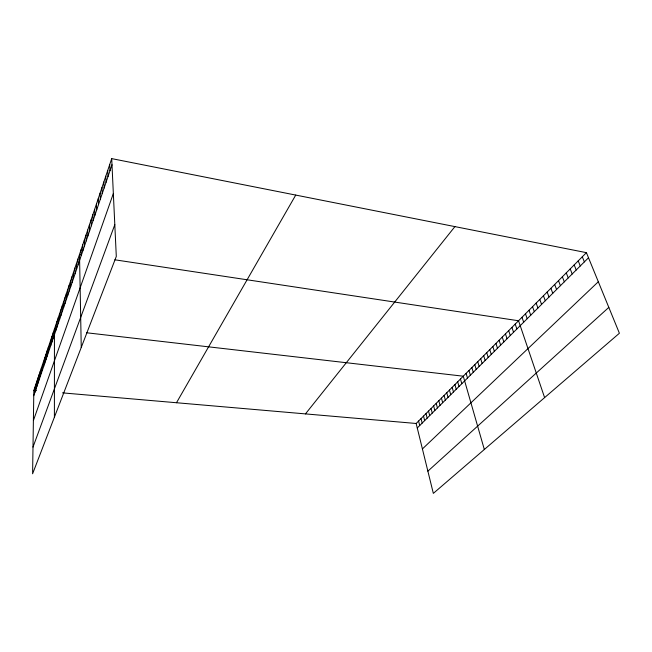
<?xml version="1.0" encoding="UTF-8"?>
<svg xmlns="http://www.w3.org/2000/svg" width="652" height="652" viewBox="0 0 652 652"><rect width="100%" height="100%" fill="white"/><g stroke="black" fill="none" stroke-linecap="round" stroke-linejoin="round"><path stroke-width="0.98" d="M53.187 338.347L53.195 332.781M54.401 417.174L54.442 329.064L56.414 329.293M51.94 342.015L51.956 336.465M49.503 349.227L49.519 343.702M50.717 345.642L50.734 340.099M47.107 356.285L47.14 350.792M48.297 352.773L48.329 347.272M44.768 363.197L44.809 357.736M45.933 359.757L45.966 354.28M41.345 373.303L41.402 367.883M42.478 369.969L42.527 364.533M43.619 366.603L43.66 361.151M39.12 379.863L39.185 374.476M40.228 376.595L40.285 371.2M36.944 386.294L37.009 380.939M38.028 383.099L38.093 377.728M34.809 392.602L34.882 387.272M35.868 389.464L35.941 384.126M111.704 158.623L33.839 390.393L32.6 473.784L116.3 256.432L111.704 158.623L586.417 252.658L619.4 333.245L433.336 493.377L416.155 423.482L586.417 252.658M33.757 395.707L111.997 164.728M33.391 420.564L113.35 193.53M32.999 447.093L114.809 224.671M176.488 402.74L295.731 195.078M305.454 413.906L454.909 226.611M417.264 427.973L588.511 257.776M422.414 448.935L598.324 281.745M427.875 471.16L608.821 307.394M33.839 390.393L36.553 390.63M62.494 392.871L416.155 423.482M86.529 332.764L463.287 376.204L484.33 449.489M81.394 254.753L79.503 254.467L81.247 347.451M114.858 259.806L518.544 320.76L544.607 397.606M582.301 256.79L584.363 261.892M578.226 260.873L580.264 265.967M574.2 264.916L576.213 270.001M570.215 268.917L572.203 273.987M566.27 272.878L568.226 277.931M562.366 276.79L564.306 281.835M558.503 280.662L560.418 285.698M554.681 284.5L556.572 289.521M550.899 288.298L552.766 293.302M547.158 292.047L549 297.043M543.45 295.763L545.268 300.751M539.783 299.447L541.576 304.419M536.156 303.09L537.924 308.054M532.562 306.693L534.306 311.648M529 310.262L530.728 315.201M525.479 313.799L527.183 318.722M521.991 317.296L523.678 322.21M515.227 324.093L516.865 328.983M511.934 327.385L513.556 332.267M508.682 330.654L510.288 335.519M505.455 333.889L507.036 338.747M502.26 337.1L503.825 341.941M499.09 340.271L500.638 345.104M495.96 343.417L497.484 348.241M492.847 346.538L494.363 351.346M489.774 349.627L491.266 354.427M486.718 352.683L488.201 357.475M483.694 355.723L485.161 360.491M480.703 358.722L482.146 363.49M477.737 361.705L479.163 366.457M474.795 364.655L476.204 369.399M471.877 367.581L473.271 372.308M468.984 370.483L470.369 375.193M466.123 373.351L467.484 378.062M460.467 379.024L461.803 383.71M457.68 381.819L459 386.497M454.917 384.598L456.221 389.252M452.178 387.345L453.466 391.991M449.456 390.075L450.736 394.713M446.767 392.773L448.022 397.402M444.093 395.454L445.34 400.067M441.445 398.111L442.675 402.716M438.82 400.744L440.043 405.34M436.221 403.36L437.419 407.94M433.637 405.943L434.827 410.515M431.078 408.519L432.252 413.075M428.535 411.062L429.701 415.609M426.017 413.588L427.174 418.128M423.523 416.09L424.664 420.621M421.045 418.576L422.178 423.091M418.592 421.037L419.709 425.544M109.707 164.573L109.984 170.669M107.735 170.441L107.996 176.521M105.795 176.236L106.04 182.299M103.872 181.941L104.116 187.996M101.981 187.58L102.209 193.62M100.115 193.139L100.335 199.162M98.273 198.624L98.476 204.63M96.455 204.035L96.651 210.034M94.654 209.373L94.842 215.356M92.886 214.647L93.065 220.612M91.133 219.846L91.304 225.804M89.414 224.981L89.569 230.922M87.71 230.058L87.857 235.983M86.023 235.062L86.17 240.971M84.369 240.001L84.499 245.902M82.722 244.883L82.853 250.767M81.109 249.708L81.223 255.576M77.971 259.031L78.077 264.867M76.455 263.547L76.553 269.366M74.956 267.996L75.045 273.807M73.48 272.406L73.562 278.2M72.013 276.758L72.087 282.536M70.571 281.061L70.636 286.823M69.145 285.315L69.202 291.061M67.726 289.521L67.784 295.258M66.333 293.677L66.382 299.398M64.947 297.785L64.996 303.49M63.586 301.852L63.619 307.54M62.233 305.87L62.266 311.542M60.897 309.839L60.921 315.503M59.576 313.775L59.601 319.415M58.272 317.654L58.289 323.286M56.985 321.501L56.993 327.117M55.705 325.299L55.705 330.898"/></g></svg>
